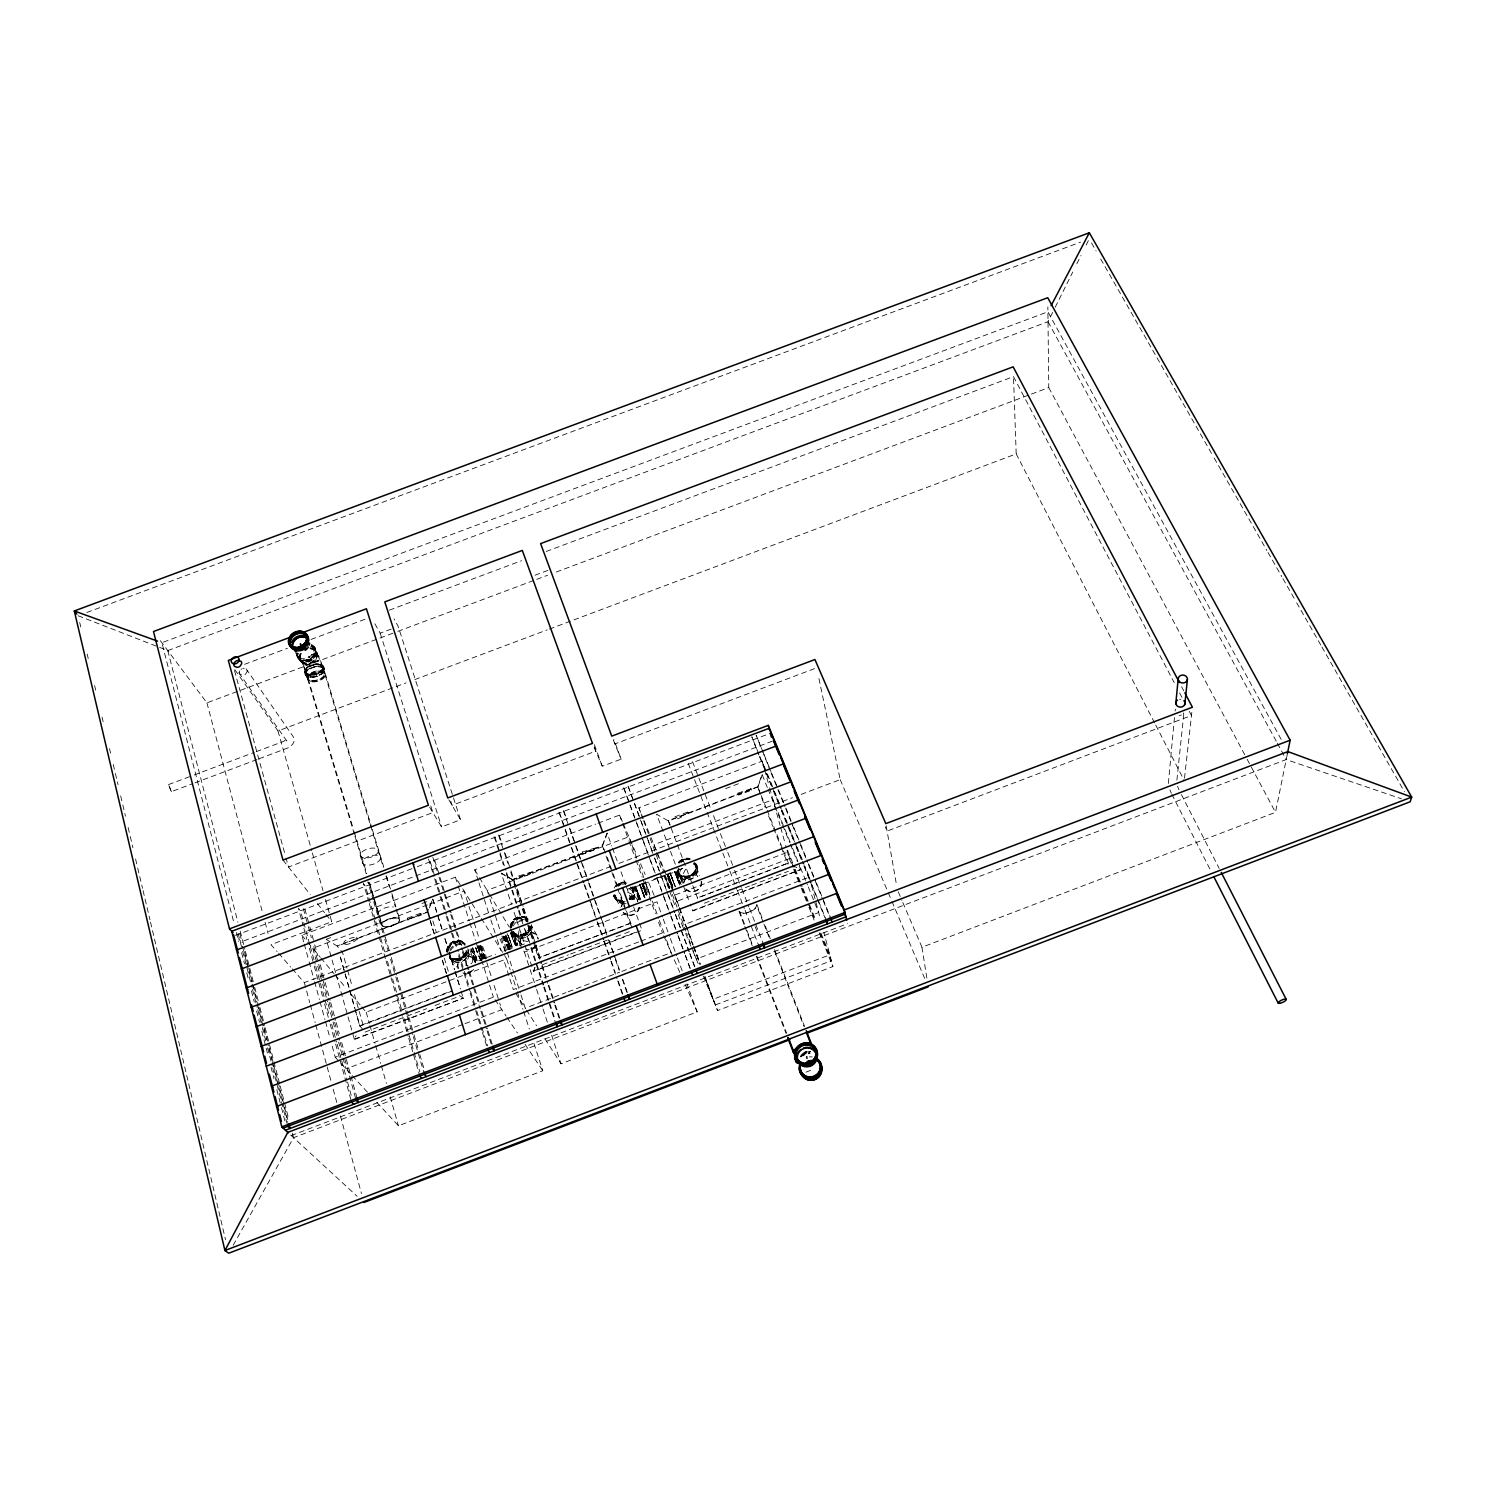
<?xml version="1.0" encoding="UTF-8"?>
<svg xmlns="http://www.w3.org/2000/svg" width="1486" height="1486" viewBox="0 0 1486 1486"><rect width="100%" height="100%" fill="white"/><g stroke="black" fill="none" stroke-linecap="round" stroke-linejoin="round"><path stroke-width="0.75" stroke-dasharray="5 3.75" d="M420.427 913.296L407.35 918.162L407.628 919.37L421.151 915.246L420.501 913.24L421.151 915.246M408.056 920.187L407.35 918.162M505.593 951.244L501.042 937.183M1174.46 717.497L1168.33 783.828M1176.893 780.113L1183.822 713.763M344.325 944.223C340.721 939.876 357.866 935.288 357.253 938.298C357.959 940.341 343.173 948.347 343.675 942.235M1184.491 778.237L1191.939 711.367M634.262 899.309L634.485 893.996L632.274 889.26A9.455 8.526 -25.4 0 0 630.547 887.811M300.153 653.673A9.473 7.783 -29 0 0 305.039 664.056A9.473 7.783 -29 0 0 317.075 656.923L317.261 656.199M316.797 656.18L315.459 651.518L319.639 659.078L324.152 673.177M926.855 978.048L921.952 947.251L1275.508 812.359L1287.842 751.582M518.967 930.83L517.908 938.911L520.732 944.799A9.436 8.452 -31.3 0 1 527.028 932.614A9.436 8.452 -31.3 0 1 538.396 938.948M757.841 787.153L762.169 774.763M239.748 670.929L239.413 671.821A3.864 3.139 -30.7 0 0 240.045 674.254L242.552 675.238A4.254 3.455 -30.7 0 0 245.487 674.18L247.122 671.709A3.864 3.139 -30.7 0 0 246.509 669.276L244.001 668.31A4.254 3.455 -30.7 0 0 242.98 668.44M607.235 833.386L602.48 845.943L512.651 879.786M534.83 967.33L533.585 971.417L642.008 930.236L632.59 904.064M533.585 971.417L535.034 967.665M431.757 901.148L427.429 911.791L337.192 945.932L342.634 952.693L347 968.129M429.38 907.872L432.853 899.364L442.345 930.087M336.17 974.797L354.411 1039.494L355.99 1035.668M171.447 791.666L168.512 784.589L171.243 791.685L192.864 783.624M78.108 615.743L167.769 650.571L1048.02 321.7L1054.206 309.274M1055.227 307.212L1072.743 272.031M1076.867 263.746L1080.991 255.462M1086.155 245.116L1089.238 238.912M472.399 962.315L472.752 956.947L466.01 950.984M233.191 1245.249L293.541 1137.663L1286.207 759.569L1401.465 798.818M632.534 899.569L632.367 899.829A9.455 8.526 -25.4 0 0 634.15 893.253L633.5 891.117M304.816 665.152L311.763 663.685L317.781 660.286M470.913 963.894L472.009 962.854M638.813 900.033L634.113 887.031L635.098 885.805M356.751 937.202L357.42 939.263M803.945 1052.515L806.155 1051.531M682.148 882.071L682.093 875.978L685.696 869.069C679.715 864.202 675.573 880.083 685.269 881.57M805.914 1072.168L811.226 1070.143M361.711 1006.858L366.169 1012.189L506.67 958.86L510.218 969.819M510.218 928.62L524.391 952.136L656.942 901.816L662.477 916.936M664.298 869.997L677.096 901.24L789.345 858.629L785.63 845.33M355.303 1010.257L359.668 1025.786L451.67 990.865M630.083 923.363L538.434 957.913L630.157 923.493L604.635 852.054M340.461 957.225L359.928 1026.102L451.893 991.181M699.572 897.135L788.416 862.995L697.491 897.99M365.054 1032.083L388.403 1023.204M390.539 1022.405L426.631 1008.697M435.119 1005.465L456.351 997.403M542.446 964.693L568.414 954.848M570.568 954.012L607.347 940.044M616.003 936.756L622.485 934.304M624.64 933.487L631.141 931.016M704.364 903.209L749.594 886.027M751.749 885.21L788.36 871.298M354.151 1039.197L463.353 998.109L354.411 1039.494M635.358 932.372L533.4 971.101L514.082 912.293M692.643 910.621L800.638 869.589L692.773 910.955L690.247 904.194M332.195 1046.144L335.223 1057.233L493.389 997.143L506.057 1016.015M638.664 941.938L513.32 989.565L503.494 959.083M640.837 941.121L662.44 932.892L679.808 972.401M678.248 914.484L682.278 925.369L809.313 877.093L804.948 866.357M462.833 1024.467L345.978 1068.898L338.604 1042.095M465.007 1023.65L501.785 1009.663L499.705 1003.069M529.536 1006.505L565.999 992.629M568.154 991.812L619.643 972.234M621.78 971.417L671.133 952.656L666.434 939.765M291.256 1135.564L847.522 923.698M376.831 1102.371L398.434 1125.794L542.799 1070.756L533.585 1042.225M544.972 1038.863L561.002 1063.809L697.175 1011.892L686.922 983.843M703.287 976.042L717.589 1010.554L832.884 966.587L823.913 932.558M235.457 935.4L415.207 867.471M417.362 866.654L770.361 733.285M772.423 741.105L241.308 941.827L238.354 938.595M325.49 899.532L331.731 921.71L271.009 944.669L277.065 951.56M303.683 941.883L301.862 935.214L455.422 877.149L461.514 886.882M478.269 880.715L474.758 869.83L595.793 824.061M597.948 823.244L619.569 815.071L622.3 821.424M642.844 818.675L638.831 807.79L762.188 761.148L773.537 789.047M330.598 937.629L326.251 939.263L335.557 972.568M422.005 903.469L428.507 900.999M725.614 788.602L738.523 783.716M427.355 904.918L312.784 948.291L317.094 963.912M429.528 904.101L464.115 891.024L468.294 904.194M518.911 875.923L532.36 871.725L532.712 872.914L519.636 877.873L518.948 875.886L519.636 877.873M582.345 852.017L595.737 847.837L596.127 849.008L583.088 853.948L582.382 851.98L583.088 853.948M687.721 812.025L674.663 816.891C676.613 824.284 690.321 807.975 688.445 813.956M737.873 793.152L751.099 788.769L751.6 790.162L738.616 795.084L737.855 793.134L738.598 795.01M697.658 898.454L668.31 820.606L757.73 786.763L762.077 774.373L767.315 787.45M427.652 912.125L337.341 946.136L326.511 939.598M757.786 786.986L668.44 820.978L656.645 814.272L676.78 868.14M292.222 968.816L304.333 982.599L610.226 866.728M618.9 863.44L792.465 797.685M801.158 794.397L840.203 779.611L818.266 675.368M653.784 879.229L660.174 876.796M627.389 889.278L630.733 888.015M639.407 884.727L645.63 882.368M658.075 877.65L670.52 872.932M677.746 870.239L683.337 868.121M672.786 872.672L635.451 886.826L639.221 897.525M641.673 888.888L643.921 888.034L643.104 885.953M478.826 960.569L495.562 954.235M503.921 951.059L510.181 948.681M512.113 948.439L509.828 949.294L505.816 936.663M519.673 945.69L525.468 943.499M814.514 668.626L614.925 743.91L613.309 739.545M429.603 807.232L441.602 826.903L460.53 819.752L398.192 626.442L394.069 618.882M594.14 747.254L602.276 766.256L621.129 759.142L613.941 739.712M244.614 664.316L287.485 648.286M311.057 639.463L366.782 618.603M389.332 610.17L521.586 560.686M546.272 551.455L1013.489 376.608L1174.219 682.631M316.202 653.041L308.326 655.995L313.156 661.641M374.899 623.786L380.193 633.185L394.199 627.928M534.979 575.212L550.916 569.249M160.339 640.67L206.925 702.859L395.685 632.163M397.858 631.364L534.551 580.172M536.706 579.354L547.554 575.286M556.247 572.036L1029.241 394.886M1031.395 394.087L1048.763 387.586L1047.853 306.933M234.844 669.684L277.975 730.926L406.068 682.854M414.761 679.585L547.201 629.897M549.374 629.08L1016.201 453.899L1013.471 376.014M168.512 784.589L192.066 775.748M194.22 774.93L254.087 752.455M256.205 751.656L283.659 741.365L286.687 739.099L286.854 741.05L237.166 670.335M195 782.825L257.004 759.532M259.121 758.733L286.668 748.387C291.479 747.049 296.587 741.198 292.983 736.332L244.949 667.14M86.82 612.492L1080.545 242.144M467.979 965.194L466.01 965.751C465.341 962.315 471.359 955.349 468.164 950.037M527.679 941.66L519.97 939.691L513.97 933.542M623.488 903.822L623.786 903.841A9.455 8.526 -25.4 0 1 616.337 892.529M627.594 892.194L633.89 895.185L637.16 899.216M629.358 888.869L633.816 891.823M521.679 944.056L518.521 941.102M304.519 663.462L301.937 661.66L308.735 679.381A8.526 4.328 -15.8 0 0 322.666 677.133A8.526 4.328 -15.8 0 0 317.8 671.096A8.526 4.328 -15.8 0 0 307.992 678.452M792.484 865.205L800.731 869.942L798.056 863.236M501.395 873.434L512.726 879.916M459.323 995.471L463.353 998.109M317.001 676.427L314.233 671.821M290.662 1135.025L357.123 1196.267M335.223 1057.233L350.64 1073.969M352.145 1075.585L367.599 1092.359M278.588 953.288L290.699 967.089M359.668 1025.786L363.773 1030.578M301.862 935.214L306.246 940.471M307.713 942.217L320.196 957.151M320.865 957.95L334.016 973.702M335.019 974.909L345.699 987.688M351.328 994.431L360.318 1005.186M282.99 860.078L310.24 894.516M317.41 903.581L324.561 912.645M326.01 914.447L331.731 921.71M505.333 951.226L500.02 938.911M451.521 959.399L456.759 966.977M450.778 959.25L449.552 957.448A10.161 8.99 -34.1 0 0 459.768 959.993A10.161 8.99 -34.1 0 0 467.198 951.597M679.213 868.678A9.436 8.526 -21.5 0 0 678.675 873.155L680.588 877.13A9.436 8.526 -21.5 0 0 689.281 879.731L691.622 878.95A9.436 8.526 -21.5 0 0 693.405 863.979M516.515 944.985L511.425 932.298M506.912 1017.297L517.462 1033.011M525.06 1044.324L542.799 1070.756M471.471 954.866L474.015 958.693M475.724 956.352L473.57 953.083L476.207 957.504M298.742 657.611L303.125 664.409L307.509 678.6M298.352 657.908L300.766 661.641M297.72 658.075L298.445 659.19M515.753 993.372L525.542 1008.604M526.471 1010.053L536.539 1025.73M294.952 650.831L301.231 660.564M295.77 653.06L300.785 660.861M634.373 887.941L634.076 886.752L638.497 897.748M462.74 888.832L506.67 958.86M634.076 886.733L634.652 887.922M314.623 647.172L315.329 648.305M313.509 646.577L315.868 650.329M312.171 645.24L319.583 657.648L324.617 673.028M311.726 645.518L315.404 651.407M513.877 933.412L515.048 935.307A9.548 8.526 -31.1 0 0 523.592 938L525.951 937.22A9.548 8.526 -31.1 0 0 531.171 925.314L537.802 936.812M474.758 869.83L478.306 875.718M479.495 877.669L488.95 893.346M489.47 894.238L509.252 927.041M644.441 897.581L639.816 884.56M508.509 949.331L503.067 936.013M509.271 949.034L503.847 935.734M448.828 799.802L460.53 819.752M675.35 873.322L674.663 871.372L677.467 878.523M1091.523 242.924L1096.111 250.967M1100.699 259.01L1213.022 456.016M1214.173 458.022L1266.889 550.507M1268.041 552.513L1281.786 576.624M1282.938 578.648L1295.551 600.753M1296.684 602.759L1320.757 644.98M1321.908 646.986L1404.437 791.722M516.645 886.808L512.521 879.563L501.209 873.081L511.407 903.915M1281.173 739.378L1047.909 311.8L161.881 642.714L234.082 923.475M474.74 961.423L473.161 958.303M1048.02 321.7L1276.251 741.235M1277.347 743.279L1286.207 759.569M515.178 944.557L515.791 945.672M1048.763 387.586L1246.067 757.228M1247.163 759.272L1275.508 812.359M1181.611 686.718L1183.766 690.823M1179.605 692.903L1182.856 699.07M1189.32 711.385L1191.475 715.49L887.105 831.101L885.266 826.848M1016.201 453.899L1154.641 722.995M1155.699 725.057L1184.231 780.521M1181.426 794.657L1219.152 868.344M1171.822 794.248L1210.793 870.777M510.218 945.653L511.073 947.585M515.661 945.839L510.571 932.855M516.756 944.966L511.927 932.651L512.949 934.973M312.673 646.429C318.078 655.549 300.618 664.335 296.68 654.379M635.878 887.569L635.265 886.306L635.562 887.291M615.241 896.745L614.628 895.464A9.492 8.544 -25.4 0 0 622.058 900.182M616.374 899.16L620.164 907.184M615.668 898.863L614.164 895.686A10.012 9.009 -25.4 0 0 624.584 900.442M613.922 896.467L613.477 895.519A10.606 9.548 -25.4 0 0 623.934 901.445M629.99 923.159L632.516 928.509M514.453 942.997L515.308 944.966M480.35 945.505L480.387 945.56A9.455 1.003 69.5 0 1 484.622 958.693M605.768 853.057L602.332 845.59L607.068 833.014L611.712 845.943M1178.937 789.735L1177.544 786.28M635.302 886.12L639.76 897.451M1171.321 793.245L1169.909 789.883M632.46 887.514L633.742 890.393M631.977 887.736L632.404 888.702A9.492 8.544 -25.4 0 1 629.544 899.16M639.816 884.393L640.392 885.749M640.132 898.51L638.59 895.074L640.577 899.68M633.723 888.962L633.296 887.996A10.606 9.548 -25.4 0 1 631.141 897.674M642.658 884.894L642.249 884.003L645.778 894.256M507.172 933.561L508.082 935.79M510.292 945.988L508.472 941.548M685.083 984.382L697.175 1011.892M511.704 931.833L515.289 940.954M513.041 931.759L514.732 935.79M675.183 886.733L670.149 873.081L674.755 885.006M639.742 884.133L644.645 896.652M623.21 823.541L637.03 855.62M640.54 863.737L645.184 874.53M648.75 882.777L654.23 895.519M898.268 891.841L901.909 900.367M902.819 902.504L921.952 947.251M635.711 887.086L636.361 888.721M513.636 941.084L514.509 943.313M840.203 779.611L887.402 890.708M888.312 892.845L891.024 899.253M891.934 901.389L924.608 978.29M676 871.186L677.876 875.978M640.243 885.322L640.968 887.142M682.278 925.369L691.993 948.792M692.866 950.91L698.179 963.69M643.234 886.288L642.491 884.467L646.893 895.798M643.252 884.189L643.977 886.009M306.488 674.941L308.512 679.826M306.005 675.127L308.011 680.012M674.737 871.483L679.269 883.297L678.378 880.938M638.831 807.79L643.178 818.414M644.051 820.532L650.125 835.411M650.998 837.528L663.425 867.88M763.154 752.325L756.17 735.18L770.12 770.38M764.027 754.461L771.011 771.605M771.884 773.742L784.998 805.876M785.871 808.012L792.855 825.157M793.728 827.293L807.697 861.583M808.57 863.719L815.554 880.864M816.427 883L831.287 919.425M770.974 772.534L777.085 787.487M777.958 789.623L784.924 806.731M785.797 808.867L799.728 843.082M800.601 845.218L807.585 862.307M808.44 864.462L822.39 898.659M823.263 900.795L831.101 920.038M613.328 740.009L621.129 759.142M774.41 791.202L781.395 808.384M782.268 810.52L796.217 844.884M797.09 847.02L804.075 864.202M758.789 753.959L751.823 736.815L758.789 754.925M759.662 756.114L765.754 771.123M766.627 773.259L780.559 807.548M781.432 809.703L788.397 826.848M789.27 828.984L803.22 863.292M804.075 865.428L811.059 882.573M811.913 884.727L826.736 921.153M759.662 757.061L772.701 789.159M773.556 791.295L780.521 808.403M781.376 810.539L795.289 844.772M796.162 846.909L803.109 864.016M803.982 866.152L824.823 917.494M667.363 874.734L667.79 875.811M636.231 888.331L637.011 890.3M508.045 935.586L508.974 937.982M505.054 936.942L509.029 948.811M774.652 803.945L772.924 799.691L653.951 844.735L664.335 872.784M778.107 812.452L784.144 827.368M784.998 829.485L791.908 846.518M792.762 848.655L799.672 865.688M800.527 867.824L807.437 884.857M808.291 886.975L818.656 912.534L696.265 959.102L686.681 933.208M768.076 789.196L774.93 806.118M775.023 806.489L781.877 823.411M782.639 825.157L789.586 842.451M790.348 844.197L797.295 861.49M787.487 850.066L794.397 867.155M795.251 869.31L802.161 886.399M803.034 888.535L815.108 918.478M821.145 933.449L829.782 954.829L712.964 999.354L704.94 977.695M668.106 874.455L672.285 885.266M793.58 867.137L787.561 852.24L674.588 895.129L678.582 905.903M794.434 869.273L801.288 886.288M802.161 888.405L815.034 920.317M820.179 933.078L831.343 960.736L715.286 1004.982L704.921 976.989M789.345 858.629L792.762 867.1M793.617 869.217L800.434 886.139M801.288 888.256L808.124 905.197M808.978 907.314L814.96 922.137M819.213 932.706L832.884 966.587M766.349 808.31L757.73 786.763L765.104 807.307M767.166 810.279L788.509 863.366M768.485 815.721L772.72 826.253M773.574 828.352L780.354 845.2M781.19 847.317L787.97 864.165M670.205 873.136L671.449 876.777M643.865 885.656L644.701 887.811M640.856 886.808L641.692 888.962M678.359 872.802L677.839 871.502A9.473 8.544 -21.5 0 0 690.173 875.18A9.473 8.544 -21.5 0 0 694.984 863.459M678.656 874.975L677.375 871.725A9.993 9.009 -21.5 0 0 690.377 875.607A9.993 9.009 -21.5 0 0 695.467 863.236M669.183 877.743L667.883 874.158L671.338 882.74M512.93 934.787L514.658 939.319M512.781 938.966L513.654 941.27M675.647 873.824L674.997 872.338M668.403 875.124L669.146 877.074M667.641 875.403L668.403 877.353M636.918 890.003L637.754 892.213M639.407 897.953L640.169 899.866M761.946 917.475L756.931 904.677A9.585 4.291 -21.3 0 1 750.504 911.642A9.585 4.291 -21.3 0 1 739.675 912.404M765.29 926.019L770.305 938.818M774.485 949.498L804.576 1026.324M763.08 921.952L756.393 904.881A9.027 4.031 -21.3 0 1 750.356 911.438A9.027 4.031 -21.3 0 1 740.177 912.163M763.915 924.088L769.767 939.022M774.782 951.82L804.037 1026.529M670.65 874.27L671.412 876.22M692.569 761.686L710.345 807.827M713.521 815.628L719.54 831.51M720.376 833.665L726.914 850.159M727.769 852.314L733.75 868.121M734.586 870.276L741.273 887.495M741.997 889.018L748.795 906.887M749.538 908.429L763.785 945.115M644.627 887.569L645.518 889.928M643.865 887.866L646.54 894.869M641.618 888.721L642.509 891.08M643.735 895.668L644.571 897.785M755.148 926.577L758.12 934.192M688.222 763.321L729.292 869.812M729.979 871.279L736.796 889.204M737.502 890.708L744.3 908.596M745.025 910.156L759.216 946.861M676.539 872.542L680.514 883.39M675.498 873.434L676.26 875.421M669.034 876.759L671.616 883.501M668.291 877.037L669.146 879.285M671.728 886.715L672.471 888.665M649.958 895.482L645.258 882.461L649.735 893.736M739.545 911.289L746.139 928.397M746.975 930.533L751.916 943.369M756.876 956.185L786.614 1033.179M739.006 911.475L743.966 924.311M744.783 926.447L752.213 945.709M756.337 956.39L786.057 1033.383M668.31 820.606L671.263 828.259M671.3 875.904L672.155 878.152M676.167 875.124L677.003 877.334M679.808 885.154L678.155 880.826M672.917 887.606L671.022 882.665M669.22 888.164L664.446 875.18L669.61 888.572M637.717 892.027L638.571 894.312M639.463 898.12L637.735 893.569M672.081 877.947L673.938 883.464M673.92 883.371L674.83 885.767M669.833 878.802L670.706 881.105M671.635 884.244L672.545 886.64M669.071 879.08L669.982 881.458M671.783 886.919L669.982 882.182M642.472 890.95L644.274 895.724M643.772 895.798L641.952 890.968M676.947 877.149L677.802 879.433M645.481 889.798L648.1 896.82M646.8 894.646L644.998 889.817M645.128 892.51L646.057 894.925M671.653 884.319L669.852 879.508M669.963 881.384L671.746 886.139M508.992 937.87L510.738 942.681M508.453 941.641L506.689 936.793M696.804 865.038L696.432 864.053A10.569 9.548 -21.5 0 1 689.913 876.759A10.569 9.548 -21.5 0 1 676.65 871.558L677.04 872.542A10.569 9.529 -21.5 0 0 691.547 877.167A10.569 9.529 -21.5 0 0 695.597 862.864M696.693 866.524L695.578 863.57A9.993 9.009 -21.5 0 1 690.488 875.941A9.993 9.009 -21.5 0 1 677.505 872.041M695.485 864.778L695.114 863.793A9.473 8.544 -21.5 0 1 690.284 875.514A9.473 8.544 -21.5 0 1 677.969 871.818M696.414 867.267L699.534 875.551M679.566 880.436L681.182 884.764M677.95 876.61L678.805 878.876M676.669 876.926L679.362 884.059L676.483 876.369M672.136 878.653L673.047 881.068M638.571 894.256L640.225 898.733M677.579 870.294L689.448 902.039M671.598 883.464L672.508 885.86M669.09 879.805L670 882.22M645.63 892.492L646.484 894.758M645.147 892.51L643.419 887.848M677.95 876.629L675.889 871M675.759 874.437L676.557 876.591M674.681 884.839L675.443 886.863M671.338 876.499L672.192 878.82M669.053 877.353L669.926 879.675M671.672 885.99L672.545 888.294M668.291 877.65L669.164 879.972M677.096 901.24L678.675 905.531M679.473 907.667L685.826 924.812M686.625 926.967L692.978 944.112M693.776 946.248L700.129 963.392M704.884 976.246L717.589 1010.554M679.381 908.057L692.94 944.669M693.739 946.823L700.129 964.061M672.043 888.925L678.47 906.256M679.269 908.41L692.903 945.226M693.702 947.381L700.129 964.711M665.134 874.957L671.523 892.213M672.322 894.368L685.882 931.053M643.661 820.848L649.289 836.098M650.088 838.271L662.96 873.099M663.778 875.291L675.034 905.773M628.429 786.911L640.429 819.455M641.228 821.628L651.63 849.825M654.843 858.499L667.641 893.197M668.44 895.371L674.848 912.738M675.647 914.893L689.244 951.783M690.043 953.938L696.451 971.305M627.984 786.075L633.612 801.288M634.411 803.462L647.246 838.253M648.045 840.426L653.654 855.639M654.453 857.812L660.88 875.217M661.679 877.39L674.514 912.163M675.313 914.336L688.947 951.3M689.745 953.473L696.154 970.86M624.083 788.564L636.045 821.108M636.844 823.281L649.605 857.998M650.404 860.171L655.995 875.365M656.793 877.539L663.183 894.906M663.982 897.08L670.353 914.429M671.152 916.602L677.542 933.97M678.34 936.143L684.712 953.492M685.51 955.665L690.303 968.686M623.637 787.729L629.228 802.96M630.027 805.133L642.825 839.924M643.624 842.098L654.007 870.369M657.202 879.08L670 913.871M670.799 916.045L677.189 933.449M678.006 935.623L684.396 953.028M685.195 955.201L691.584 972.606M512.763 939.022L511.147 934.471M675.201 872.895L675.889 874.771L674.514 870.982M663.258 919.091L669.573 936.347M670.353 938.52L676.669 955.777M677.449 957.931L682.185 970.878M636.937 891.377L637.791 893.662M667.641 875.867L668.403 877.929M631.234 843.156L628.894 836.729L487.148 890.374L489.265 896.912M632.014 845.311L638.274 862.493M639.054 864.629L651.574 898.974M652.354 901.129L658.614 918.311M659.394 920.447L665.654 937.629M594.4 744.635L602.276 766.256M619.569 815.071L621.891 821.498M622.671 823.653L628.132 838.643M628.912 840.779L635.154 857.924M635.934 860.06L642.175 877.204M642.955 879.34L648.416 894.331M649.196 896.485L655.419 913.611M658.539 922.193L662.44 932.892M594.233 746.808L595.793 751.117L452.06 805.319L450.648 800.935M644.162 887.569L645.054 889.947M644.218 895.612L644.998 897.73M641.135 888.721L642.008 891.098M638.497 897.785L639.259 899.866M612.492 848.097L618.065 863.515M620.981 871.78L625.792 885.043M626.405 886.845L631.81 901.909M670.223 873.415L670.818 875.087M607.31 857.348L617.247 885.192M620.294 893.773L625.662 908.763M626.423 910.918L631.773 925.908M603.855 849.899L602.332 845.59L512.521 879.563L538.638 958.247M667.938 874.288L668.551 875.941M667.195 874.567L667.79 876.238M643.494 885.637L644.274 887.811M642.732 885.935L643.512 888.089M636.249 889.427L637.03 891.581M641.246 888.962L639.946 885.322M509.847 940.266L511.444 944.873M563.956 811.282L567.002 820.012M570.067 828.761L575.416 844.048M576.178 846.24L581.528 861.527M582.308 863.719L588.419 881.198M589.18 883.39L594.53 898.677M595.292 900.869L601.421 918.348M602.183 920.521L606.009 931.443M609.056 940.192L619.773 970.785M622.82 979.515L628.169 994.821M563.287 810.52L568.655 825.845M569.417 828.036L574.785 843.361M575.546 845.553L587.806 880.604M588.567 882.777L601.589 920.02M602.369 922.212L607.718 937.536M608.498 939.728L614.628 957.244M615.39 959.436L619.216 970.377M622.281 979.144L628.411 996.66M559.59 812.916L571.033 845.72M571.794 847.893L583.979 882.87M584.741 885.062L596.945 920.038M597.706 922.23L603.799 939.709M604.561 941.901L610.653 959.38M611.415 961.572L615.241 972.513M618.287 981.243L622.857 994.357M558.922 812.173L564.271 827.516M565.033 829.708L570.383 845.032M571.144 847.224L583.366 882.275M584.128 884.467L590.239 902.002M591.001 904.194L596.35 919.518M597.112 921.71L603.223 939.245M603.985 941.437L610.096 958.972M610.857 961.145L616.969 978.68M617.73 980.871L623.841 998.406M635.711 887.866L636.38 889.761M514.583 939.245L515.419 941.53M511.983 936.774L510.534 932.484M642.992 884.17L643.624 885.99M642.231 884.449L642.862 886.269M640.596 887.142L639.667 884.393M669.982 872.709L670.39 873.861M641.915 883.594L642.379 884.987M517.369 888.962L523.091 906.274M523.815 908.448L527.4 919.258A10.105 9.009 -31.1 0 0 511.425 926.595M530.261 927.914L541.74 962.538M499.352 835.689L502.268 844.475M505.184 853.28L510.292 868.697M511.017 870.889L514.658 881.904M517.574 890.708L522.682 906.107M523.406 908.299L535.071 943.517M535.796 945.728L541.628 963.318M542.353 965.528L545.994 976.525M548.91 985.329L554.742 1002.939M555.467 1005.149L560.575 1020.548M498.479 834.983L503.531 850.252M504.256 852.425L507.859 863.329M510.738 872.059L515.791 887.309M516.515 889.501L520.119 900.386M523.016 909.116L534.551 944M535.276 946.173L541.053 963.634M541.777 965.807L547.554 983.249M548.26 985.422L554.037 1002.864M554.761 1005.056L560.538 1022.498M494.987 837.324L499.352 850.549M500.076 852.741L505.89 870.35M506.615 872.561L511.704 887.978M512.429 890.17L518.242 907.797M518.967 909.989L522.589 921.004M525.505 929.809L530.595 945.226M531.319 947.418L543.653 984.846M544.396 987.057L555.281 1020.083M494.095 836.637L499.129 851.905M499.853 854.097L503.438 865.001M506.317 873.731L517.834 908.633M518.558 910.807L523.592 926.075M524.298 928.267L530.056 945.709M530.781 947.882L543.003 984.977M543.727 987.15L555.95 1024.244M524.391 952.136L529.406 967.46M530.13 969.652L535.87 987.168M536.595 989.36L542.334 1006.876M543.059 1009.068L547.35 1022.201M551.659 1035.352L561.002 1063.809M489.971 899.104L501.265 933.988M501.971 936.161L513.952 973.237M514.658 975.429L520.304 992.871M521.01 995.044L525.245 1008.14M510.924 972.011L516.589 989.565M517.295 991.756L522.961 1009.31M523.685 1011.52L529.35 1029.074M751.582 790.088L750.82 788.156M517.072 942.421L517.852 945.467L513.004 931.703A9.585 8.563 -31 0 0 521.475 934.434A9.585 8.563 -31 0 0 528.979 928.471M478.975 882.888L490.176 917.735M490.882 919.908L496.491 937.313M497.197 939.505L500.708 950.39M511.946 932.651L512.596 934.731M469 906.404L478.771 937.164M481.557 945.95L491.327 976.711M494.114 985.497L498.999 1000.877M380.193 633.185L441.602 826.903M455.422 877.149L457.484 883.706M458.171 885.879L469.223 920.781M469.91 922.973L475.427 940.415M476.133 942.607L480.962 957.876M481.65 960.049L493.389 997.143M430.773 805.988L432.853 812.563L288.488 867.025L286.036 858.091M635.376 886.808L635.878 888.294M434.655 860.134L439.447 875.458M440.135 877.65L451.094 912.72M451.781 914.912L456.574 930.255M457.261 932.446L468.889 969.689M469.576 971.881L479.179 1002.548M481.91 1011.316L487.389 1028.851M488.077 1031.043L492.869 1046.385M432.853 857.311L438.351 874.882M439.039 877.074L450.017 912.218M450.704 914.41L461.663 949.554M462.35 951.746L467.849 969.318M468.536 971.51L480.182 1008.845M480.87 1011.056L486.368 1028.609M487.055 1030.82L492.535 1048.392M430.29 861.787L435.064 877.13M435.751 879.322L440.525 894.665M441.193 896.857L446.654 914.392M447.342 916.583L458.264 951.672M458.951 953.863L463.725 969.206M464.412 971.398L469.873 988.933M470.542 991.125L476.003 1008.66M476.69 1010.852L487.612 1045.921M428.47 858.982L433.949 876.554M434.636 878.746L439.41 894.126M440.097 896.318L445.559 913.909M446.246 916.1L455.812 946.861M458.542 955.647L463.335 971.027M464.022 973.237L469.483 990.809M470.17 993.001L474.963 1008.381M475.631 1010.573L481.798 1030.355M482.467 1032.547L487.947 1050.138M515.289 941.325L516.032 943.517M445.057 938.855L448.456 949.833M449.125 952.024L454.549 969.578M455.218 971.77L459.973 987.131M432.63 899.03L442.122 929.753M444.834 938.52L448.215 949.498M448.902 951.69L454.326 969.262M455.013 971.454L460.437 989.007M461.106 991.199L463.149 997.793M637.122 899.123L637.735 901.203M432.853 920.967L436.215 931.889M444.258 958.098L448.289 971.194M430.253 920.763L434.376 934.081M442.382 960.309L446.506 973.609M430.123 920.577L434.153 933.747M442.234 960.105L446.283 973.293M324.004 667.604A10.049 5.145 -15.6 0 1 309.682 675.406A10.049 5.145 -15.6 0 1 308.995 666.397A10.049 5.145 -15.6 0 1 324.004 667.604L324.617 669.61A10.068 5.127 -15.6 0 1 310.277 677.393A10.068 5.127 -15.6 0 1 309.608 668.403A10.068 5.127 -15.6 0 1 324.617 669.61M323.298 667.065A9.529 4.867 -15.6 0 1 309.72 674.44A9.529 4.867 -15.6 0 1 309.069 665.914A9.529 4.867 -15.6 0 1 323.298 667.065L371.649 827.275M322.778 667.177A9.009 4.607 -15.6 0 1 309.961 674.161A9.009 4.607 -15.6 0 1 309.348 666.1A9.009 4.607 -15.6 0 1 322.778 667.177L369.773 822.984M372.317 829.467L383.778 867.007M386.471 875.848L391.189 891.303M391.877 893.513L397.264 911.178M397.932 913.388L399.957 920.02A9.548 3.845 -17.1 0 1 386.249 927.004A9.548 3.845 -17.1 0 1 386.1 920.131A9.548 3.845 -17.1 0 1 399.957 920.02M370.441 825.194L383.239 867.155M385.933 875.978L389.313 887.031M392.007 895.854L395.369 906.906M396.056 909.116L399.418 920.15A8.99 3.622 -17.1 0 1 386.527 926.744A8.99 3.622 -17.1 0 1 386.379 920.261A8.99 3.622 -17.1 0 1 399.418 920.15M308.122 678.768L353.464 829.392M354.114 831.603L366.782 873.694M369.457 882.554L378.781 913.574M379.45 915.785L382.125 924.645M305.28 671.133L306.079 673.808M307.602 678.879L354.262 833.962M354.931 836.172L366.243 873.824M368.918 882.684L379.58 918.144M380.249 920.354L381.586 924.794M304.76 671.263L305.559 673.92M304.463 672.043L305.057 674.031M378.391 850.884A9.399 4.439 -16.4 0 1 364.98 858.072A9.399 4.439 -16.4 0 1 364.516 850.233A9.399 4.439 -16.4 0 1 378.391 850.884L380.509 857.979A9.418 4.421 -16.4 0 1 367.079 865.168A9.418 4.421 -16.4 0 1 366.615 857.366A9.418 4.421 -16.4 0 1 380.509 857.979M379.58 917.716L369.828 884.616L367.859 881.867L373.06 899.569M380.23 919.927L390.614 955.238M391.264 957.448L396.446 975.095M397.096 977.305L408.13 1014.827M408.78 1017.037L413.331 1032.491M413.981 1034.683L419.182 1052.348M419.832 1054.558L425.665 1074.415M360.206 855.267L362.305 862.382M373.71 901.779L378.261 917.271M378.911 919.481L384.112 937.183M384.763 939.393L388.013 950.446M390.614 959.287L395.165 974.779M395.815 976.989L406.867 1014.604M407.517 1016.814L412.699 1034.497M413.349 1036.708L424.402 1074.322M375.159 919.388L365.463 886.269L363.457 883.538L368.639 901.24M375.809 921.599L384.855 952.507M387.437 961.349L391.97 976.804M392.62 979.014L401.684 1009.923M404.266 1018.746L419.776 1071.74M369.29 903.451L385.487 958.786M386.137 960.996L396.483 996.4M397.134 998.611L402.316 1016.313M402.966 1018.523L408.148 1036.244M408.799 1038.454L419.814 1076.068M366.169 1012.189L369.327 1023.315M369.958 1025.544L375.029 1043.376M375.661 1045.605L380.713 1063.419M381.345 1065.648L386.416 1083.461M390.205 1096.835L398.434 1125.794M347.613 970.339L351.978 985.775M354.467 994.58L363.178 1025.451M277.975 730.926L311.726 850.716M312.357 852.945L322.982 890.653M340.313 957.021L349.061 988.079M349.674 990.308L354.671 1008.047M511.295 944.613L511.964 946.712A10.569 0.984 69.5 0 0 507.71 934.62M762.188 761.148L768.968 785.518M769.599 787.729L780.076 825.399M780.707 827.609L785.147 843.584M304.909 909.153L309.199 924.719M309.812 926.93L314.103 942.495M314.716 944.725L317.781 955.832M320.233 964.73L324.524 980.277M325.137 982.506L330.059 1000.282M330.672 1002.511L335.576 1020.288M336.189 1022.517L339.254 1033.624M341.706 1042.522L357.049 1098.08M303.348 908.708L307.658 924.292M308.271 926.521L311.336 937.666M313.787 946.582L318.078 962.166M318.71 964.395L328.517 1000.041M329.13 1002.27L334.053 1020.102M334.666 1022.331L339.57 1040.144M340.183 1042.373L356.157 1100.309M317.707 966.16L321.998 981.782M322.611 984.029L327.533 1001.898M328.146 1004.127L332.455 1019.767M333.068 1021.997L337.991 1039.866M234.509 670.558L285.423 855.862M309.682 944.167L300.506 910.807L298.333 908.132L303.237 925.964M310.295 946.396L315.181 964.173M315.794 966.402L329.223 1015.328M331.675 1024.226L336.56 1042.02M337.173 1044.231L346.944 1079.82M347.557 1082.049L351.216 1095.386M303.85 928.193L306.896 939.338M309.348 948.254L313.62 963.857M314.233 966.086L324.022 1001.75M324.635 1003.979L329.52 1021.811M330.133 1024.04L335.037 1041.872M335.65 1044.101L351.55 1102.055M304.296 944.093L308.531 959.622M309.144 961.832L313.992 979.59M314.605 981.8L319.453 999.558M320.066 1001.768L324.914 1019.526M325.527 1021.736L329.762 1037.265M304.333 982.599L309.738 1002.604M310.351 1004.815L315.162 1022.591M315.756 1024.801L330.802 1080.341M333.198 1089.219L336.802 1102.556M340.424 1115.875L361.469 1193.611M515.865 943.201L516.459 945.115M206.925 702.859L262.112 911.085M265.084 922.286L268.037 933.468M809.313 877.093L819.919 917.364M513.729 931.963L514.286 934.081M467.904 950.074L468.276 951.56A9.603 8.507 -34.1 0 1 461.199 961.795A9.603 8.507 -34.1 0 1 450.388 957.486M167.769 650.571L237.89 922.174M240.212 931.146L244.856 949.108M245.431 951.356L254.125 985.032M254.7 987.261L259.344 1005.223M259.92 1007.471L264.564 1025.433M265.14 1027.68L279.628 1083.796M280.204 1086.043L288.897 1119.701M292.37 1133.168L293.541 1137.663M239.859 933.728L242.162 942.681M244.466 951.634L258.323 1005.372M258.917 1007.601L263.524 1025.507M264.099 1027.755L268.725 1045.661M269.3 1047.89L287.782 1119.534M242.459 946.285L251.636 981.912M252.211 984.141L256.818 1001.954M257.375 1004.183L266.57 1039.81M268.873 1048.726L271.734 1059.852M272.309 1062.081L287.801 1122.19M238.076 933.357L242.125 949.071M242.701 951.319L251.951 987.224M252.527 989.453L257.152 1007.415M257.728 1009.663L261.777 1025.359M262.353 1027.606L266.978 1045.55M267.554 1047.797L272.179 1065.759M272.755 1067.988L287.782 1126.332M236.385 932.465L238.707 941.455M241.586 952.675L244.484 963.912M246.787 972.903L248.515 979.645M251.413 990.865L254.292 1002.103M256.614 1011.074L259.493 1022.312M261.815 1031.303L268.167 1056.007M271.046 1067.245L273.944 1078.465M276.823 1089.702L280.873 1105.417M281.448 1107.664L284.922 1121.15M79.705 622.504L80.783 626.999M87.154 654.044L88.231 658.539M94.602 685.566L95.68 690.08M102.07 717.106L103.128 721.62M109.518 748.647L110.577 753.142M113.233 764.417L114.831 771.178M115.369 773.426L118.026 784.682M120.682 795.957L122.279 802.7M122.818 804.966L125.474 816.223M128.13 827.479L129.728 834.24M130.266 836.488L132.923 847.763M135.579 859.019L137.176 865.781M137.715 868.028L142.507 888.312M143.046 890.56L149.956 919.834M150.495 922.1L225.519 1239.714M511.797 946.359L512.076 947.659M516.274 944.706L516.478 945.765M886.195 825.919L896.56 885.154M681.145 861.156A10.569 9.529 -21.5 0 1 688.947 859.205M678.712 861.954A10.569 9.548 -21.5 0 1 688.575 858.221M694.222 862.92A9.455 8.544 -21.5 0 1 690.674 876.48A9.455 8.544 -21.5 0 1 677.69 870.685M681.108 862.419A9.455 8.544 -21.5 0 1 683.188 861.118M693.516 863.05A9.956 8.99 -21.5 0 1 692.773 878.245A9.956 8.99 -21.5 0 1 677.95 872.728M677.913 870.369A9.956 8.99 -21.5 0 1 678.526 868.01M678.489 862.586A9.993 9.009 -21.5 0 1 690.024 858.759M694.631 862.604A9.975 9.009 -21.5 0 1 690.879 876.907A9.975 9.009 -21.5 0 1 677.189 870.777M680.792 862.066A9.975 9.009 -21.5 0 1 682.984 860.71M685.455 859.874A9.975 9.009 -21.5 0 1 688.018 859.67M679.028 863.162A9.473 8.544 -21.5 0 1 689.95 859.54M678.898 862.827A9.473 8.544 -21.5 0 1 687.461 858.834M701.652 881.495A9.325 8.433 -21.5 0 1 685.343 889.148M683.411 882.981A9.325 8.433 -21.5 0 1 697.993 876.127M680.402 861.081A9.993 9.009 -21.5 0 1 690.136 859.094M701.151 881.607A8.805 7.969 -21.5 0 1 685.752 888.832M683.913 883A8.805 7.969 -21.5 0 1 697.696 876.536M632.553 886.77A10.588 9.529 -25.4 0 1 629.507 900.442M624.38 902.392A10.588 9.529 -25.4 0 1 613.439 894.015M616.114 886.826A10.588 9.529 -25.4 0 1 625.977 883.074M614.108 888.052A10.606 9.548 -25.4 0 1 625.55 882.108M625.104 901.24A9.492 8.544 -25.4 0 1 614.591 894.609M618.12 886.306A9.492 8.544 -25.4 0 1 620.219 884.987M622.56 884.226A9.492 8.544 -25.4 0 1 624.993 884.021M630.621 886.901A9.993 8.99 -25.4 0 1 630.733 901.426M626.052 903.618A9.993 8.99 -25.4 0 1 614.981 894.219M632.312 887.198A10.012 9.009 -25.4 0 1 629.284 898.25M615.408 886.492A10.012 9.009 -25.4 0 1 624.473 882.257M632.887 888.479A10.012 9.009 -25.4 0 1 629.86 899.513M622.597 901.928A10.012 9.009 -25.4 0 1 614.09 894.702M617.804 885.953A10.012 9.009 -25.4 0 1 625.049 883.538M631.829 887.402A9.492 8.544 -25.4 0 1 630.677 896.132M617.526 885.006A9.492 8.544 -25.4 0 1 626.758 883.13M639.5 907.333A9.343 8.452 -25.6 0 1 623.136 912.757M621.278 906.553A9.343 8.452 -25.6 0 1 624.752 900.59M629.135 898.547A9.343 8.452 -25.6 0 1 637.624 901.129M638.999 907.314A8.823 7.969 -25.6 0 1 623.544 912.441M621.78 906.571A8.823 7.969 -25.6 0 1 623.488 902.559M629.191 899.011A8.823 7.969 -25.6 0 1 637.234 901.445M485.959 958.563A9.455 0.984 69.5 0 1 480.61 946.266M482.653 946.489A9.455 0.984 69.5 0 1 486.256 958.581M377.927 913.983A9.529 4.272 -16.7 0 1 383.369 908.522A9.529 4.272 -16.7 0 1 393.474 906.98M301.361 653.338A8.452 6.928 -29 0 0 304.779 663.016A8.452 6.928 -29 0 0 315.905 657.425A8.452 6.928 -29 0 0 310.537 648.732A8.972 7.374 -29.1 0 1 317.001 657.481A8.972 7.374 -29.1 0 1 305.596 664.223A8.972 7.374 -29.1 0 1 300.952 654.379M309.98 648.23A8.99 7.374 -29 0 1 316.555 657.091A8.99 7.374 -29 0 1 304.779 663.536A8.99 7.374 -29 0 1 300.915 653.171M311.837 645.648A10.049 8.247 -29 0 1 315.589 656.18A10.049 8.247 -29 0 1 303.441 662.292A10.049 8.247 -29 0 1 297.609 652.8M311.131 644.515A10.068 8.247 -29 0 1 315.218 654.323A10.068 8.247 -29 0 1 304.351 661.344A10.068 8.247 -29 0 1 296.513 653.933M312.171 645.611A9.51 7.783 -29 0 1 310.24 659.282A9.51 7.783 -29 0 1 297.07 654.546M310.054 647.803A9.473 7.783 -29 0 1 317.075 656.923M312.877 646.744A9.492 7.783 -29 0 1 314.716 656.756A9.492 7.783 -29 0 1 303.608 661.809A9.492 7.783 -29 0 1 297.943 653.543M310.685 646.28A9.009 7.374 -29 0 1 314.958 655.289A9.009 7.374 -29 0 1 304.5 661.493A9.009 7.374 -29 0 1 298.407 653.543M311.614 645.593A9.009 7.393 -29 0 1 309.794 658.558A9.009 7.393 -29 0 1 297.293 654.063M311.93 645.221A9.51 7.783 -29 0 1 309.998 658.911A9.009 7.374 -29 0 1 297.534 654.453M296.829 654.174A9.51 7.783 -29 0 0 309.998 658.911A9.009 7.374 -29 0 0 311.856 645.964M241.066 669.369A4.254 3.455 -30.7 0 1 241.977 668.811M806.378 1051.679A9.956 3.826 -21.4 0 1 804.019 1052.72M800.322 1056.082A9.975 3.826 -21.4 0 1 809.666 1052.497M800.62 1056.862A9.993 3.826 -21.4 0 1 809.981 1053.295M802.236 1054.688A10.569 4.049 -21.4 0 1 809.889 1052.199M800.285 1056.787A10.569 4.049 -21.4 0 1 810.186 1052.998M802.031 1054.54A11.145 4.272 -21.4 0 1 810.093 1051.921M806.118 1052.237A9.993 3.882 -21.4 0 1 810.762 1051.382M801.586 1054.373A9.436 3.678 -21.4 0 1 810.483 1051.661M809.368 1056.899A11.294 10.736 -18.4 0 1 812.303 1056.936M1179.624 699.312A4.532 3.919 3.4 0 1 1180.813 699.293M1183.766 712.89A4.495 3.882 3.5 0 1 1183.209 713.782M1181.407 715.026A4.495 3.882 3.5 0 1 1179.122 715.323M1175.073 711.014A4.495 3.882 3.5 0 1 1175.89 709.138M510.181 927.375A10.718 9.548 -31 0 1 516.311 917.568A10.718 9.548 -31 0 1 527.716 918.255M530.353 927.431A9.585 8.544 -31.1 0 1 523.406 935.344A9.585 8.544 -31.1 0 1 513.654 932.967M511.927 926.614A9.585 8.544 -31.1 0 1 526.917 919.593M531.542 925.722A10.699 9.548 -31.1 0 1 524.149 936.161A10.699 9.548 -31.1 0 1 512.28 933.041L511.723 932.112A10.718 9.548 -31 0 0 522.273 935.641A10.718 9.548 -31 0 0 530.743 927.375A10.105 9.009 -31.1 0 1 523.536 935.808A10.105 9.009 -31.1 0 1 513.246 933.301M511.017 925.741A10.699 9.548 -31.1 0 1 528.254 919.202M530.149 926.205A10.123 9.027 -31 0 1 522.793 934.564A10.123 9.027 -31 0 1 512.503 932.075M510.627 927.766A10.123 9.027 -31 0 1 516.794 917.512A10.123 9.027 -31 0 1 528.31 919.5M531.356 924.608A10.086 9.009 -31.1 0 1 525.84 937.164A10.086 9.009 -31.1 0 1 513.116 933.152M513.246 926.057A10.086 9.009 -31.1 0 1 528.329 921.06M516.998 922.862A9.548 8.526 -31.1 0 1 526.211 920.986M529.815 926.502A9.585 8.544 -31 0 1 522.849 934.415A9.585 8.544 -31 0 1 513.097 932.056M511.333 927.97A9.585 8.544 -31 0 1 517.165 918.255A9.585 8.544 -31 0 1 528.069 920.131M511.147 927.673A9.585 8.563 -31 0 1 516.979 917.939A10.123 9.027 -31 0 1 528.477 919.815M527.883 919.834A9.585 8.563 -31 0 0 516.979 917.939A10.123 9.027 -31 0 0 510.812 928.081M536.483 945.523A9.436 8.452 -31.3 0 1 525.635 949.127M530.335 926.521A10.123 9.027 -31 0 1 522.979 934.88A10.123 9.027 -31 0 1 512.689 932.372M521.215 944.576A8.916 7.987 -31.3 0 1 527.159 933.059A8.916 7.987 -31.3 0 1 537.895 939.041M536.093 945.263A8.916 7.987 -31.3 0 1 530.279 948.867M509.419 949.498A9.975 0.929 69.5 0 1 503.698 935.456M505.779 936.44A9.975 0.929 69.5 0 1 509.977 948.96M508.026 948.737A9.975 0.929 69.5 0 1 502.937 935.753M505.017 936.737A9.975 0.929 69.5 0 1 509.215 949.257M510.664 946.953A10.569 0.984 69.5 0 1 506.039 934.991M509.159 949.331A10.569 0.984 69.5 0 1 503.754 935.864M505.426 935.474A10.569 0.984 69.5 0 1 510.107 949.034M466.994 951.56A10.755 9.529 -34.1 0 1 459.75 959.436A10.755 9.529 -34.1 0 1 449.664 958.117M446.506 951.523A10.755 9.529 -34.1 0 1 454.047 941.084A10.755 9.529 -34.1 0 1 465.805 944.204M466.697 951.579A9.622 8.526 -34.1 0 1 459.638 959.529A9.622 8.526 -34.1 0 1 449.961 957.114L449.348 956.222A9.64 8.526 -34.1 0 0 459.044 958.637A9.64 8.526 -34.1 0 0 466.084 950.668M448.345 950.724A9.622 8.526 -34.1 0 1 455.385 942.793A9.622 8.526 -34.1 0 1 465.044 945.17M467.588 952.452A10.755 9.529 -34.1 0 1 460.363 960.346A10.755 9.529 -34.1 0 1 450.277 959.027M447.453 949.833A10.755 9.529 -34.1 0 1 464.709 943.294M467.886 948.681A10.142 8.99 -34.1 0 1 462.202 961.293A10.142 8.99 -34.1 0 1 449.571 957.244M449.812 950.093A10.142 8.99 -34.1 0 1 464.914 945.096M450.611 950.724A9.603 8.507 -34.1 0 1 455.775 945.56L458.115 944.78A9.603 8.507 -34.1 0 1 464.914 945.988M465.657 952.805A10.161 9.009 -34.1 0 1 450.481 957.838M446.933 951.932A10.161 9.009 -34.1 0 1 453.211 941.604A10.161 9.009 -34.1 0 1 464.654 943.629M448.568 948.291A10.161 8.99 -34.1 0 1 463.706 943.276M447.639 952.117A9.64 8.526 -34.1 0 1 447.713 949.814M448.419 947.529A9.64 8.526 -34.1 0 1 464.431 944.26L464.245 943.963A9.64 8.526 -34.1 0 0 453.397 942.05A10.161 9.009 -34.1 0 0 447.137 952.229M465.192 952.656A9.64 8.526 -34.1 0 1 457.632 958.656A9.64 8.526 -34.1 0 1 449.125 955.925M447.435 951.82A9.64 8.526 -34.1 0 1 453.397 942.05A10.161 9.009 -34.1 0 1 464.858 943.944M458.041 968.593A9.492 8.433 -34.4 0 1 464.486 956.334A9.492 8.433 -34.4 0 1 475.706 962.724M473.718 969.355A9.492 8.433 -34.4 0 1 462.852 972.958M466.585 950.687A10.161 9.009 -34.1 0 1 460.381 958.6A10.161 9.009 -34.1 0 1 450.685 958.136M458.524 968.37A8.953 7.969 -34.4 0 1 464.598 956.78A8.953 7.969 -34.4 0 1 475.204 962.835M471.675 970.73A8.953 7.969 -34.4 0 1 465.229 972.884M475.297 962.222A9.455 1.04 69.5 0 1 469.836 949.368M471.564 948.867A9.455 1.04 69.5 0 1 475.39 959.622M475.297 959.937A9.975 1.096 69.5 0 1 470.913 948.662M472.752 948.179A9.975 1.096 69.5 0 1 477.099 961.033M481.074 960.012A9.455 1.022 69.5 0 1 475.631 947.158M481.483 958.897A9.455 1.022 69.5 0 0 477.34 946.712L479.625 945.858A9.455 1.003 69.5 0 1 483.767 958.024M482.801 958.321A9.455 1.003 69.5 0 1 477.935 946.285M482.931 958.767A9.975 1.059 69.5 0 1 477.786 946.043M479.569 945.598A9.975 1.059 69.5 0 1 483.953 958.433M483.712 958.47A9.975 1.059 69.5 0 1 478.566 945.765M480.331 945.3A9.975 1.059 69.5 0 1 484.715 958.154M483.582 958.043A9.455 1.003 69.5 0 1 478.696 945.988M481.241 960.495A9.975 1.077 69.5 0 1 475.501 946.916M477.303 946.452A9.975 1.077 69.5 0 1 481.334 957.746M481.241 960.792A10.569 1.133 69.5 0 1 475.854 948.272M477.563 946.898A10.569 1.133 69.5 0 1 481.65 958.711M482.839 958.823A10.569 1.114 69.5 0 1 477.433 945.077M479.848 946.025A10.569 1.114 69.5 0 1 483.934 957.838M475.984 960.773A8.897 0.966 69.5 0 1 471.396 949.795M472.567 948.087A8.897 0.966 69.5 0 1 476.635 959.752M475.464 960.086A9.455 1.04 69.5 0 1 471.266 949.591M472.492 947.771A9.455 1.04 69.5 0 1 476.839 960.16M318.208 660.174L317.874 661.047L318.208 660.174M302.215 662.923L303.125 664.409L302.215 662.923M310.518 677.096A9.529 4.867 -15.6 0 0 324.097 669.722A9.529 4.867 -15.6 0 0 309.868 668.589A9.529 4.867 -15.6 0 0 310.518 677.096M312.283 681.87A9.009 4.588 -15.7 0 0 325.137 674.904A9.009 4.588 -15.7 0 0 311.689 673.845A9.009 4.588 -15.7 0 0 312.283 681.87M309.924 675.108A9.529 4.867 -15.6 0 0 323.484 667.734A9.529 4.867 -15.6 0 0 309.274 666.582A9.529 4.867 -15.6 0 0 309.924 675.108M312.543 681.572A8.489 4.309 -15.7 0 0 324.617 675.015A8.489 4.309 -15.7 0 0 311.967 674.031A8.489 4.309 -15.7 0 0 312.543 681.572M310.76 676.817A9.009 4.588 -15.6 0 0 323.595 669.833A9.009 4.588 -15.6 0 0 310.147 668.756A9.009 4.588 -15.6 0 0 310.76 676.817M310.165 674.811A9.009 4.607 -15.6 0 0 322.982 667.846A9.009 4.607 -15.6 0 0 309.534 666.768A9.009 4.607 -15.6 0 0 310.165 674.811M311.336 680.737A9.027 4.588 -15.8 0 0 324.821 674.217A9.027 4.588 -15.8 0 0 312.004 672.452A9.027 4.588 -15.8 0 0 311.336 680.737"/><path stroke-width="1.5" d="M300.432 645.165L300.469 643.605M1175.779 703.751L1178.212 678.582M1184.788 704.624L1187.407 679.455A4.625 3.975 2.9 0 0 1180.887 675.387A4.625 3.975 2.9 0 0 1180.125 682.223A4.625 3.975 2.9 0 0 1187.407 679.455M1287.396 753.736L1290.145 740.214L1047.741 297.72L153.504 631.531L229.513 928.861L233.098 932.781M307.491 645.89L308.531 639.983M291.535 642.454C293.374 637.401 299.429 634.336 304.556 635.971M1051.085 305.707L1089.331 232.782L1411.7 797.109L1410.158 801.79L228.714 1253.218L224.925 1250.525L74.3 610.969L1089.331 232.782M306.06 647.655C302.252 651.741 293.596 652.503 291.423 646.391M799.189 1046.46L797.072 1047.686A9.956 3.845 -21.3 0 0 794.137 1053.463M810.26 1065.611L812.489 1064.422A9.64 9.139 -18.4 0 0 813.715 1050.379A9.64 9.139 -18.4 0 0 799.096 1052.088A9.64 9.139 -18.4 0 0 802.923 1065.555M300.952 645.407L305.299 643.772M363.884 1202.508L789.846 1039.717M807.158 1033.104L928.248 986.834M266.273 1066.186L821.368 855.379M276.582 1106.438L836.971 893.272L841.763 905.568M846.723 920.28L844.289 909.915L1290.145 740.214M281.801 1126.852L844.902 912.497L769.042 728.326L231.723 931.276L281.801 1126.852L288.377 1132.908M283.157 1128.097L845.274 914.094M285.479 1130.233L845.924 916.862L844.159 912.59M229.513 928.861L768.262 725.372L844.289 909.915M236.515 950.018L776.305 745.953M783.642 763.767L241.364 968.928L242.72 970.377M791.054 781.747L246.249 988.004L247.605 989.435M813.678 836.711L261.202 1046.367L262.558 1047.723M293.058 636.194L228.324 660.416L282.99 860.078L428.395 805.263L366.429 608.758L303.85 632.163M809.889 1062.23L812.433 1062.286M157.609 641.153L74.3 610.969L76.845 614.145M287.782 1126.332L290.086 1128.487L288.934 1124.01M272.755 1087.511L271.399 1086.21L829.132 874.251L829.541 875.904M306.357 636.918L307.713 638.293M257.524 1028.108L256.168 1026.733L806.062 818.21L806.508 819.956M252.546 1008.678L251.19 1007.267L798.521 799.895L798.966 801.641L794.824 791.555M351.55 1102.055L353.668 1104.284M356.157 1100.309L358.275 1102.538L357.049 1098.08M419.814 1076.068L421.727 1078.372M424.402 1074.322L426.315 1076.626M487.947 1050.138L489.656 1052.515M492.535 1048.392L494.244 1050.769L492.869 1046.385M413.87 864.518L412.792 862.883L418.439 881.254M555.95 1024.244L557.454 1026.696L556.005 1022.294M560.538 1022.498L562.042 1024.95L560.575 1020.548M1179.438 682.613L1013.155 366.838L540.607 543.597L611.749 736.127L814.941 659.524L885.805 823.634L1192.404 707.225L1184.844 692.866M623.841 998.406L625.142 1000.914M628.411 996.66L629.711 999.186L628.169 994.821M1221.251 872.449L1286.189 999.354M1213.951 876.981L1278.201 1003.124M657.722 985.497L650.014 964.395M691.584 972.606L692.699 975.206M696.154 970.86L697.25 973.46M773.556 739.935L775.989 745.805M776.788 747.755L779.221 753.681M780.856 757.637L782.472 761.594M784.106 765.569L789.865 779.537M791.499 783.512L793.152 787.543M804.836 815.888L810.724 830.191M815.814 842.562L820.941 855.007M822.65 859.149L824.377 863.329M826.086 867.527L831.287 880.121M833.014 884.356L834.76 888.572M773.872 741.83L779.147 754.628M783.531 765.309L789.698 780.243M794.081 790.923L799.357 803.722M804.632 816.538L809.907 829.337M815.164 842.153L820.439 854.97M822.204 859.224L823.95 863.496M825.714 867.768L830.99 880.585M836.265 893.383L841.522 906.2M825.696 919.63L827.442 923.902L826.736 921.153M806.248 1030.597L812.099 1045.531A9.956 3.845 -21.3 0 0 810.223 1044.156M806.526 1032.937L811.542 1045.735A9.38 3.622 -21.6 0 0 810.966 1044.955A9.38 3.622 -21.3 0 1 811.542 1045.735M763.005 943.499L764.677 947.789L763.785 945.115M758.454 945.226L760.126 949.535L759.216 946.861M788.249 1037.451L794.044 1052.422L794.026 1051.419M787.71 1037.674L793.487 1052.645M596.183 814.049L602.684 832.234M609.26 850.568L615.891 869.087M622.578 887.792L629.34 906.664M636.157 925.722L643.048 944.966M424.104 899.792L429.863 918.515M435.639 937.387L441.509 956.464M447.397 975.708L453.379 995.156M459.378 1014.771L465.471 1034.609M768.262 725.372L769.302 729.292M770.342 733.23L771.401 737.205M233.618 934.861L238.28 952.99M239.432 957.486L248.626 993.391M251.506 1004.629L253.233 1011.353M254.199 1015.161L263.598 1051.772M264.749 1056.249L266.496 1063.122M269.337 1074.192L273.944 1092.173M275.059 1096.482L278.551 1110.135M279.702 1114.63L281.43 1121.354M831.287 919.425L831.974 922.174M806.787 1056.583L806.972 1058.515M309.59 643.048A9.065 7.411 -28.9 0 1 309.255 645.091M308.345 647.079A9.065 7.411 -28.9 0 1 305.113 650.366M296.383 651.574A9.065 7.411 -28.9 0 1 294.599 650.589M292.426 647.413A9.065 7.411 -28.9 0 1 296.661 638.181A9.065 7.411 -28.9 0 1 307.138 637.94M292.928 647.227A8.544 6.966 -28.9 0 1 296.903 638.534A8.544 6.966 -28.9 0 1 306.766 638.311M307.323 642.008A9.102 7.411 -28.9 0 1 305.001 645.816M298.76 648.936A9.102 7.411 -28.9 0 1 290.216 643.066A9.102 7.411 -28.9 0 1 297.553 633.779A9.102 7.411 -28.9 0 1 307.398 638.014M307.806 642.063A9.622 7.857 -28.9 0 1 293.504 648.658A9.622 7.857 -28.9 0 1 293.745 635.209A9.622 7.857 -28.9 0 1 307.881 637.828M796.812 1058.273A10.235 9.696 -18.4 0 0 809.183 1066.539A10.235 9.696 -18.4 0 0 816.52 1053.425L813.474 1049.395A10.235 9.696 -18.4 0 0 803.443 1048.057M797.722 1053.277A10.235 9.696 -18.4 0 1 801.103 1049.302M821.108 1068.174A10.086 9.585 -18.4 0 1 809.517 1079.69M807.79 1079.3A10.086 9.585 -18.4 0 1 805.468 1078.204M807.771 1061.227A10.086 9.585 -18.4 0 1 812.08 1060.54M805.784 1062.917A9.492 9.009 -18.4 0 1 812.823 1061.171M804.112 1063.512A10.291 9.733 -18.4 0 1 797.499 1048.484A10.291 9.733 -18.4 0 1 814.737 1048.633A10.291 9.733 -18.4 0 1 806.787 1063.53M801.883 1063.753A10.272 9.733 -18.4 0 1 798.353 1048.726A10.272 9.733 -18.4 0 1 814.551 1048.856A10.272 9.733 -18.4 0 1 809.703 1063.809M805.208 1044.472A10.866 10.291 -18.4 0 1 817.003 1054.837A10.866 10.291 -18.4 0 1 804.316 1064.998M801.623 1064.273A10.866 10.291 -18.4 0 1 796.385 1050.695M797.889 1048.373A10.866 10.291 -18.4 0 1 802.459 1045.141M805.152 1043.915A11.479 10.866 -18.4 0 1 816.928 1058.125A11.479 10.866 -18.4 0 1 798.131 1062.75A11.479 10.866 -18.4 0 1 802.254 1044.621M795.772 1049.023A9.38 3.622 -21.3 0 1 799.412 1046.608M798.595 1062.323A9.975 3.826 -21.4 0 1 797.35 1058.719M798.892 1063.122A9.993 3.826 -21.4 0 1 797.016 1060.744M795.437 1059.964A11.145 4.272 -21.4 0 1 795.419 1056.49M798.149 1062.62A10.569 4.049 -21.4 0 1 796.83 1058.794M798.465 1063.4A10.569 4.049 -21.4 0 1 797.146 1059.592M799.654 1063.103A11.145 4.272 -21.4 0 1 796.329 1058.868M795.939 1059.704A10.569 4.049 -21.4 0 1 795.92 1056.416M797.332 1061.115A9.993 3.882 -21.4 0 1 796.496 1060.372M821.238 1068.62A10.068 9.585 -18.4 0 1 803.685 1076.997M807.139 1062.007A10.068 9.585 -18.4 0 1 812.229 1060.985M817.839 1059.964A11.275 10.718 -18.4 0 1 820.421 1073.524A11.275 10.718 -18.4 0 1 806.861 1078.706A11.275 10.718 -18.4 0 1 799.617 1066.929M817.579 1059.109A11.294 10.736 -18.4 0 1 819.622 1073.486A11.294 10.736 -18.4 0 1 804.799 1077.127A11.294 10.736 -18.4 0 1 800.192 1063.382M818.507 1060.8A10.662 10.142 -18.4 0 1 813.585 1077.22A10.662 10.142 -18.4 0 1 799.821 1067.022M820.681 1068.973A10.105 9.603 -18.4 0 1 814.922 1077.071M812.415 1077.907A10.105 9.603 -18.4 0 1 800.768 1070.403M820.272 1063.846A10.662 10.123 -18.4 0 1 815.164 1077.536M812.508 1078.427A10.662 10.123 -18.4 0 1 800.118 1067.858M820.811 1065.555A10.643 10.105 -18.4 0 1 814.421 1079.746A10.643 10.105 -18.4 0 1 800.805 1072.205M818.414 1060.521A10.681 10.142 -18.4 0 1 818.452 1073.616A10.681 10.142 -18.4 0 1 804.985 1076.31A10.681 10.142 -18.4 0 1 800.322 1064.125M818.006 1060.874A10.123 9.603 -18.4 0 1 814.551 1075.938A10.123 9.603 -18.4 0 1 800.378 1069.27M818.08 1061.153A10.105 9.603 -18.4 0 1 814.644 1076.217A10.105 9.603 -18.4 0 1 800.49 1069.548M1183.878 700.723A4.532 3.919 3.4 0 1 1183.822 705.757A4.532 3.919 3.4 0 1 1178.082 706.519A4.532 3.919 3.4 0 1 1176.15 701.745M1176.689 700.853A4.532 3.919 3.4 0 1 1177.506 700.11M234.194 663.016L233.878 663.926A3.882 3.139 -30.6 0 0 234.491 666.36L237.017 667.344A4.272 3.455 -30.6 0 0 239.97 666.285L241.624 663.796A3.882 3.139 -30.6 0 0 241.011 661.363L238.484 660.378A4.272 3.455 -30.6 0 0 235.531 661.437L234.194 663.016M287.801 1132.369L224.925 1250.525L1411.7 797.109L1287.842 751.582L287.801 1132.369M592.487 743.39L447.732 797.963L384.8 601.886L522.31 550.433L592.487 743.39M295.491 647.357A9.102 7.43 -28.9 0 0 306.376 636.38A9.102 7.43 -28.9 0 0 291.813 634.949A9.102 7.43 -28.9 0 0 295.491 647.357M295.751 647.766A9.102 7.411 -28.9 0 0 306.618 636.788A9.102 7.411 -28.9 0 0 292.073 635.358A9.102 7.411 -28.9 0 0 295.751 647.766M295.621 648.23A9.64 7.857 -28.9 0 0 307.119 636.602A9.64 7.857 -28.9 0 0 291.72 635.079A9.64 7.857 -28.9 0 0 295.621 648.23M295.361 647.822A9.64 7.857 -28.9 0 0 306.859 636.194A9.64 7.857 -28.9 0 0 291.46 634.671A9.64 7.857 -28.9 0 0 295.361 647.822M296.253 649.902A10.161 8.284 -28.9 0 0 308.382 637.643A10.161 8.284 -28.9 0 0 292.129 636.045A10.161 8.284 -28.9 0 0 296.253 649.902M295.473 648.695A10.161 8.284 -28.9 0 0 307.621 636.417A10.161 8.284 -28.9 0 0 291.349 634.819A10.161 8.284 -28.9 0 0 295.473 648.695M1279.836 1003.31A4.421 1.245 -24.7 0 0 1286.226 999.688A4.421 1.245 -24.7 0 0 1280.523 1000.691A4.421 1.245 -24.7 0 0 1279.836 1003.31M234.491 663.926A4.161 3.362 -30.6 0 0 238.93 658.521A4.161 3.362 -30.6 0 0 232.169 658.558A4.161 3.362 -30.6 0 0 234.491 663.926M801.493 1062.527A10.291 9.733 -18.4 0 0 815.963 1052.274A10.291 9.733 -18.4 0 0 799.877 1045.698A10.291 9.733 -18.4 0 0 801.493 1062.527M801.344 1063.363A10.885 10.309 -18.4 0 0 816.668 1052.515A10.885 10.309 -18.4 0 0 799.617 1045.55A10.885 10.309 -18.4 0 0 801.344 1063.363M801.251 1063.066A10.885 10.309 -18.4 0 0 816.576 1052.218A10.885 10.309 -18.4 0 0 799.524 1045.234A10.885 10.309 -18.4 0 0 801.251 1063.066M801.103 1063.902A11.479 10.866 -18.4 0 0 817.263 1052.459A11.479 10.866 -18.4 0 0 799.282 1045.104A11.479 10.866 -18.4 0 0 801.103 1063.902"/></g></svg>
